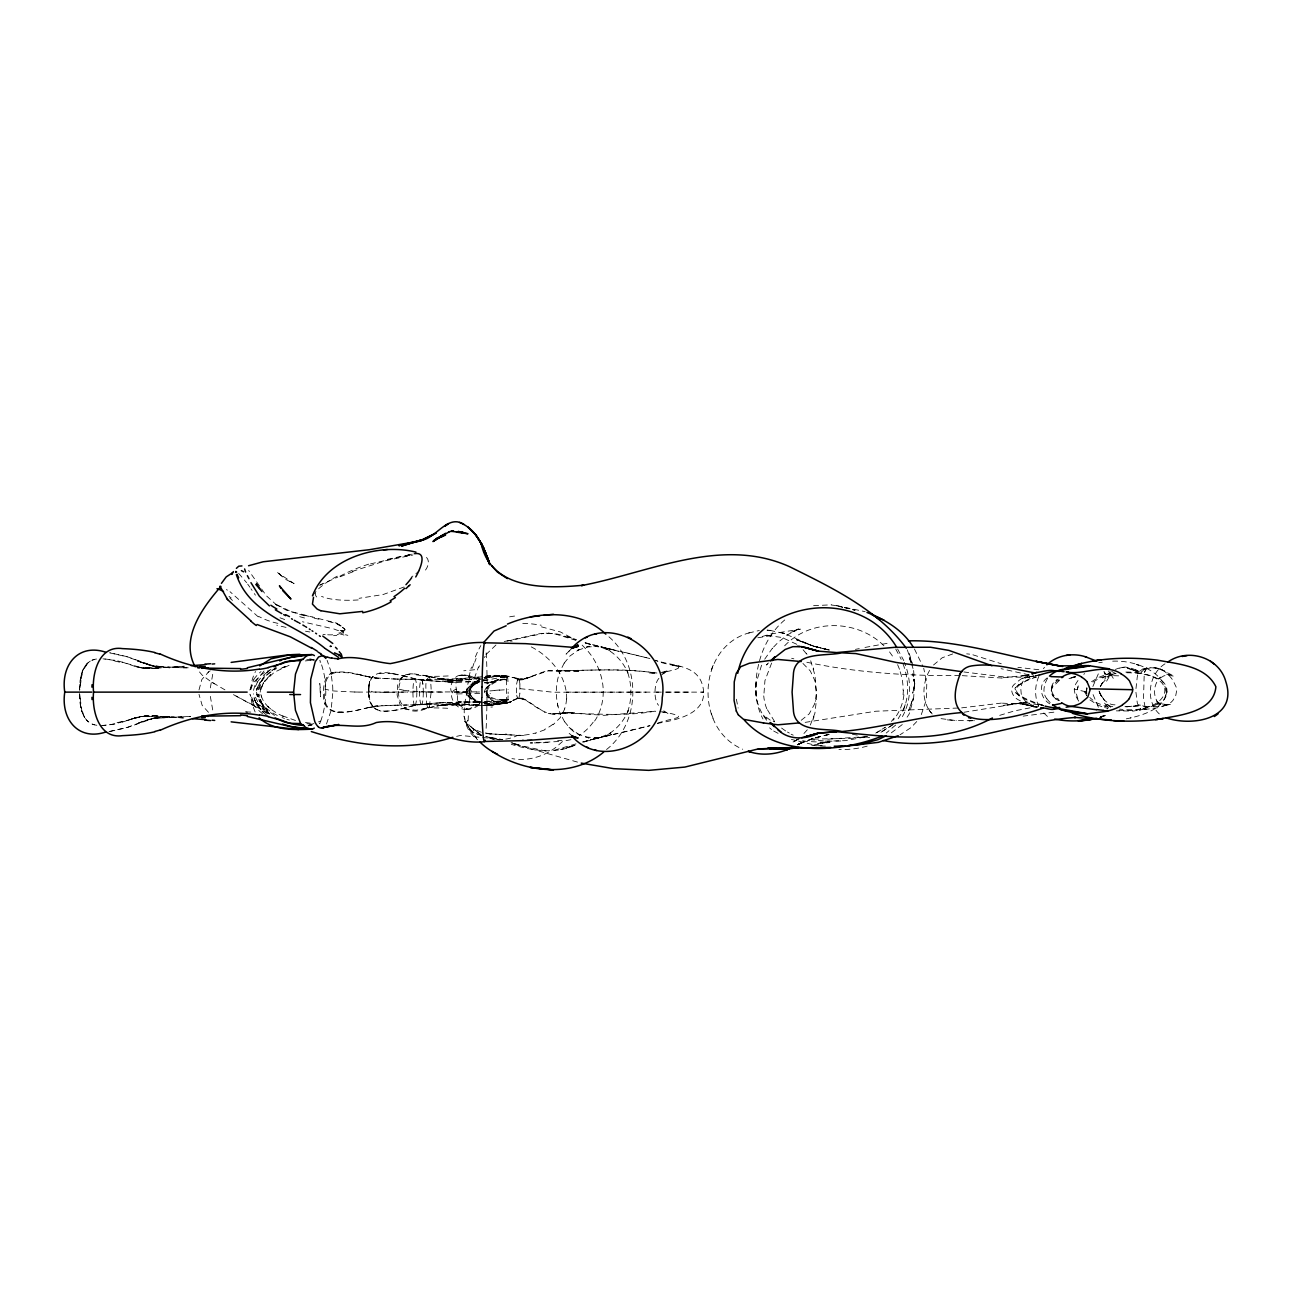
<?xml version="1.0" encoding="UTF-8"?>
<svg xmlns="http://www.w3.org/2000/svg" width="1292" height="1292" viewBox="0 0 1292 1292"><rect width="100%" height="100%" fill="white"/><g stroke="black" fill="none" stroke-linecap="round" stroke-linejoin="round"><path stroke-width="0.75" stroke-dasharray="5 3.75" d="M519.885 684.243L519.852 693.416M487.052 697.212L487.052 687.053M428.314 676.394A18.96 2.794 90 0 1 430.22 679.818A15.294 2.245 90 0 1 431.173 692.011L429.283 707.322L422.339 709.163A111.209 99.678 -71.6 0 1 415.911 710.229L405.236 709.243L400.084 704.576L397.112 694.999L397.661 685.131L400.875 678.138L406.156 674.521L414.603 673.907L428.815 676.346L423.162 675.231M508.16 691.979L508.144 693.562M566.671 698.988C567.027 675.732 549.665 655.593 529.494 646.016M758.614 664.33C754.399 682.337 754.027 702.315 762.974 718.998M479.477 701.637C464.668 701.201 465.282 682.725 479.429 681.821M486.39 693.416L486.713 689.928M508.095 695.823L507.853 700.684A81.687 1.647 90 0 1 507.675 702.283L507.611 702.719M755.901 682.725C754.544 696.679 758.178 710.229 767.949 721.873M1085.861 692.754L1086.976 687.086M468.334 715.768L468.043 722.454L469.125 725.329L479.267 733.501M395.562 705.174L376.327 706.094A70.559 61.935 37.9 0 0 372.144 706.756C353.895 710.552 319.463 723.052 325.261 689.153C324.017 661.714 356.317 674.586 372.144 677.525A70.559 61.935 -37.9 0 0 376.327 678.155L395.562 679.075M903.366 690.38L903.092 694.741M423.986 680.222A92.523 79.458 10.2 0 1 422.468 680.06C404.121 679.156 370.433 659.017 368.511 689.153C366.815 725.458 402.006 706.417 422.452 704.075A92.523 79.458 -10.2 0 1 423.986 704.027M442.736 704.689L425.375 708.549L429.461 706.934C406.124 719.902 391.88 700.474 401.586 678.381A9.787 8.592 -86.2 0 1 404.751 675.264L410.162 673.778L416.089 674.085M210.338 687.877L212.792 673.875A13.372 7.381 89.9 0 1 213.6 672.276M506.577 679.818L506.577 699.457M907.129 717.141L909.132 714.072L913.541 698.94M913.509 699.343L914.704 683.888L913.832 679.172L914.704 683.888L913.832 688.911L914.704 683.888L913.347 667.092M468.931 703.833L472.129 684.356L478.492 666.979M84.368 667.108L88.373 662.392L82.381 671.291L79.652 690.219C79.377 678.413 82.139 660.826 96.593 659.001M198.984 689.96L201.81 679.576L208.674 671.84M1078.707 701.12L1075.251 695.161L1074.266 689.863A10.885 10.271 -90 0 1 1074.314 689.088L1075.735 684.001L1078.868 679.107M260.193 692.124L260.79 687.134L260.451 689.67M253.507 690.348L256.284 680.545L264.036 670.968M506.722 678.914A65.827 1.34 90 0 1 506.884 677.412L507.045 676.427A87.888 1.777 -90 0 1 507.094 676.201L508.822 676.281A13.582 13.356 -3.2 0 1 510.938 676.733L517.898 679.14L523.502 679.124C510.372 677.606 497.468 673.229 483.757 676.524L496.516 675.635M369.447 682.144L368.866 691.737L369.48 681.998M259.127 689.298L262.163 679.899M249.824 690.025L253.878 679.608M1112.687 661.165C1159.295 659.259 1197.603 704.511 1127.125 718.659L1126.317 718.82M1166.934 691.511L1165.594 696.323L1166.741 688.749M1043.193 705.416C1018.887 697.179 1000.912 689.056 1036.006 677.121L1033.18 678.365L1036.555 676.911M256.882 688.798L256.64 690.396L260.338 682.031L256.882 688.798C260.241 680.367 267.008 673.826 274.421 668.836M90.278 661.1C80.782 667.237 79.878 679.996 79.587 690.219L82.381 671.291M368.656 686.181L369.738 681.288M258.368 689.734C259.837 679.915 268.251 672.906 276.569 668.594M467.397 690.655C462.972 708.339 460.711 727.331 477.669 739.735M480.043 681.837L476.296 683.113L478.508 682.305C463.602 687.118 469.238 700.361 481.561 701.814M1145.116 706.627L1154.838 706.417A91.845 86.677 89.2 0 1 1156.76 706.417L1163.769 706.046L1169.099 703.801A18.443 17.41 90 0 0 1173.039 700.232L1175.736 695.613L1176.721 690.348A12.613 11.903 -90 0 0 1176.431 687.619L1172.974 680.351A43.185 40.763 90 0 0 1164.851 671.614A19.073 18.007 -89.9 0 0 1155.226 667.899L1157.584 668.239L1146.602 667.415L1144.647 671.888A107.769 7.574 90 0 0 1144.163 675.829L1143.517 698.568L1144.906 706.126L1147.264 708.63L1133.375 711.068L1116.32 710.858M1015.367 690.009L1015.496 689.379M469.416 680.093L470.03 677.299M801.202 720.306L809.196 713.878L814.574 704.027L816.609 692.496L815.074 680.997M250.454 689.557L253.62 682.58L259.644 676.136A80.492 80.492 0 0 1 267.525 670.37M815.607 700.539L815.381 701.427M260.887 689.653L263.552 682.79L270.609 674.586L264.375 681.562L274.275 672.276L291.249 664.282M759.534 660.777C764.024 644.159 773.327 628.606 787.103 618.06M472.371 668.142L474.39 661.875M921.309 714.589L926.299 699.941L926.8 683.08L923.715 668.271M903.56 709.308L905.821 702.832M564.765 708.937L560.13 717.819L553.138 724.699M749.78 632.692C697.438 646.388 693.465 728.607 742.722 749.247M1092.87 686.504L1099.072 672.115M1038.849 676.362C1034.714 685.697 1034.44 696.792 1038.687 706.126M320.658 721.34C327.457 702.299 327.635 680.27 320.351 661.359A18.718 3.698 90 0 0 319.786 660.309M711.262 669.805L713.362 664.815M902.414 716.592C911.748 700.038 911.474 679.753 904.368 662.441M1125.833 672.066A85.547 84.045 86 0 1 1136.992 672.68L1138.413 670.936L1137.784 674.489A170.269 11.967 90 0 0 1137.235 677.121L1135.749 690.752L1137.235 702.509A159.966 11.24 90 0 0 1137.8 704.511C1140.723 704.625 1141.853 711.085 1138.413 709.663A86.822 85.288 -90 0 1 1118.937 710.18M761.569 665.218L756.369 682.257L756.127 696.049M518.964 697.405L519.336 696.307A49.274 2.536 90 0 0 519.836 693.626M469.271 690.574L469.803 689.379M1100.251 686.73L1105.791 677.476M1104.547 707.37L1105.015 706.466M771.615 663.087L764.929 680.69L763.814 695.855M1100.316 686.423L1102.657 682.499L1101.301 684.76M810.31 725.038L814.929 713.168L816.544 698.81L815.026 675.474L810.698 660.777M1101.801 683.839L1110.49 674.456L1102.528 677.896L1114.366 674.602L1109.037 675.506L1118.759 675.845M929.578 670.419C922.036 683.581 921.277 702.428 932.226 713.959M1107.066 709.066L1107.987 708.42M326.488 723.988L331.059 710.665L332.803 692.609A16.909 2.487 -90 0 0 332.658 685.664L330.752 670.806L327.118 660.341M764.702 659.195L772.487 648.116L771.695 649.052L778.43 642.011L788.443 634.275L800.152 628.17L790.478 632.418L800.346 629.139L771.001 633.968L761.279 636.778M425.504 570.063C428.476 566.251 430.252 559.178 425.036 556.416M1047.57 678.381C1044.001 684.275 1041.95 692.964 1046.843 698.762M658.92 678.365C654.091 683.145 653.445 699.666 658.532 705.303M257.463 682.079L254.314 689.04A14.551 14.551 0 0 0 254.169 689.799M1015.673 687.732L1017.611 685.535A24.5 24.177 90 0 1 1020.793 683.258M1136.992 672.648L1143.743 673.778L1147.021 667.544L1143.582 668.368L1139.722 671.291L1130.484 667.964L1125.171 667.027L1119.776 667.722M898.182 718.691L902.833 710.907A44.186 42.394 -81.8 0 0 906.241 701.168C908.954 688.604 907.42 675.328 902.85 663.377M456.674 682.289L478.944 681.514L472.63 686.1L469.658 690.477L470.207 689.072C467.413 696.856 476.522 700.894 482.11 702.945M1141.724 671.824L1144.276 669.24A3.472 3.198 5.5 0 1 1145.116 668.933M1141.643 671.937L1141.498 672.163A8.027 7.477 42.3 0 1 1140.303 673.552M471.968 686.682L470.078 689.266L471.822 686.892M486.034 654.511L496.532 644.466M1091.53 681.724L1097.667 677.88A51.115 50.243 81.5 0 1 1105.225 675.054L1107.373 674.44A3.246 2.729 80.9 0 0 1108.261 673.891L1109.876 672.002M895.679 725.022L886.247 733.032M891.399 721.437L894.048 718.142M1043.419 668.658L1044.517 667.318M486.147 688.184L485.194 689.54A5.443 5.313 90 0 0 484.613 691.139A3.44 3.359 -90 0 0 484.613 692.464L485.63 694.563A8.333 8.14 90 0 0 486.793 695.774M807.306 729.786L802.284 735.326M517.656 679.301L516.267 685.648L516.719 695.451M933.535 664.992L942.207 657.773L952.721 653.93M1059.327 680.529L1052.867 686.73L1051.22 690.235L1053.045 696.017L1052.205 694.482L1056.065 699.069L1055.209 698.439L1059.392 700.942M916.755 721.55L910.908 727.687L899.975 734.841M569.384 650.797L566.074 654.156L572.566 647.663M1106 705.012L1107.438 704.657M1047.247 677.815C1037.831 684.647 1040.415 698.584 1049.831 703.865M661.94 674.682L667.867 670.596L664.411 671.921L668.271 670.564L659.824 672.857M784.664 645.79C810.633 618.432 857.581 619.401 883.906 645.758M517.139 697.115L517.979 698.278L525.214 699.44L518.641 697.987A129.458 6.67 -90 0 0 518.835 697.68L507.449 702.864L487.472 705.416M768.465 662.99L766.334 664.992L767.432 663.991M893.773 723.859L880.062 732.839L892.578 724.99M606.513 749.538C641.284 722.26 641.72 663.184 607.321 635.47M1059.375 679.98C1048.878 684.55 1048.296 696.598 1059.521 700.668M902.284 724.554L889.72 734.05M518.447 698.181L522.695 698.229M1018.161 685.39L1026.978 680.044A160.773 158.625 90 0 1 1031.63 678.042L1035.409 676.54M1108.294 673.923L1110.797 672.018M1083.778 674.311L1084.682 673.617M663.846 672.954L664.815 672.292L662.909 673.681L664.217 672.68M1092.967 682.128L1099.847 677.912L1112.154 674.327M1164.98 663.83C1147.797 674.521 1144.551 703.332 1161.443 715.671M799.78 737.845L794.628 741.43L797.099 739.686M794.628 741.43L797.374 739.508L806.483 741.447L830.013 742.561L816.786 743.433L827.93 742.173L811.957 745.403M518.108 698.294L507.304 703.106M1140.271 673.503L1139.043 673.633A2.794 2.568 23.8 0 1 1138.123 673.132A32.946 31.089 89.9 0 0 1134.731 670.758L1125.154 667.496A19.509 18.411 -89.9 0 0 1122.102 667.528L1117.176 668.658M275.842 667.851L271.918 670.5L276.213 667.625M514.507 699.521L512.956 700.587M207.947 672.308L210.257 670.806M1058.455 679.075L1056.048 680.609L1056.969 679.899C1048.426 684.356 1050.509 695.855 1058.842 699.295M797.374 739.508L792.287 742.464M343.43 633.145L342.832 631.675M479.784 704.027L470.433 708.242M1029.336 675.054L1024.944 678.494L1022.166 682.66L1020.761 688.184L1021.197 693.643L1023.28 698.665L1026.769 702.687L1036.814 707.289L1028.723 704.786A58.802 48.66 -90 0 1 1019.614 700.425C1012.605 697.648 1007.889 688.103 1015.835 683.161A50.55 41.828 90 0 1 1025.8 676.297L1028.803 675.102M876.929 732.645L885.408 727.17L875.766 733.081M477.814 680.981L475.327 682.337A31.202 29.716 -90 0 0 468.237 687.554M319.608 585.26L337.729 577.136M320.125 584.937L322.435 583.806M798.537 744.16L803.689 741.592L797.229 744.806M1155.807 704.818C1169.922 701.394 1171.085 682.596 1156.889 678.3A55.637 54.652 -90 0 0 1143.727 673.859M478.961 704.947C469.771 712.619 456.544 709.195 457.4 695.855C456.076 689.492 452.814 672.971 464.312 675.312M404.008 587.004L383.062 594.562L359.095 598.309M797.519 744.773L802.59 742.351L797.439 744.773M478.508 682.418L476.425 683.387L478.557 682.418M280.929 668.4L287.099 665.735L282.948 667.447M456.431 689.153C444.206 692.754 457.626 712.732 467.462 708.904L465.12 709.082L467.462 708.904M544.885 729.754L535.324 733.242M1100.655 716.802L1103.869 715.397M430.559 676.895C422.516 677.67 427.442 694.805 426.376 701.055A14.373 2.116 -90 0 0 426.715 703.607M800.265 743.578L814.719 737.732L797.907 744.305L814.122 738.152L827.461 734.793M1100.477 717.318L1105.193 715.574L1100.299 717.189M352.215 571.452L385.678 560.68L412.859 555.011M1099.799 717.512L1102.221 716.624L1097.441 718.352M318.478 721.905L320.771 721.097M1115.287 669.434L1119.114 668.061M482.271 679.899L494.335 676.54L507.611 676.507M1100.816 717.141L1105.193 715.574M657.644 723.229C671.678 717.528 693.772 717.964 662.764 711.779M313.956 723.552L308.4 725.28M569.336 746.954L576.345 744.563C555.608 754.722 532.449 750.717 511.309 744.337M92.33 660.099L94.445 659.421M500.488 701.249L506.577 699.247M575.99 743.869L552.475 750.749M824.99 741.188L845.42 740.655L866.512 736.698M122.223 722.163L135.66 717.658A46.867 46.011 62.4 0 1 142.104 716.414L169.623 716.866M657.289 723.407C677.961 719.805 711.294 712.942 702.089 683.839C695.742 664.25 670.855 665.978 655.367 660.244C667.819 666.591 696.679 665.59 662.764 672.47M570.951 739.67L562.779 741.253L556.109 747.196A68.363 62.226 -90 0 1 529.542 758.727L526.684 759.115A64.761 58.947 90 0 1 517.898 759.325A67.523 61.467 90 0 1 511.939 758.614M370.497 563.91L413.117 553.913M867.4 736.537L863.298 737.716M999.717 715.348L1014.64 710.858L1042.515 705.384M748.601 633.032L759.325 630.496M1075.638 676.83L1068.096 678.817L1074.976 676.911M484.581 677.864L495.498 675.942L507.611 676.443M544.949 671.356L523.809 679.156L532.643 676.33L525.182 678.768A20.785 20.543 80.6 0 1 519.303 679.221L514.345 678.074L515.702 678.542A16.57 16.408 -13.9 0 0 517.785 679.075L522.097 679.221L530.431 676.992L525.182 678.768L548.212 670.79L580.592 671.146L548.212 670.79M582.272 742.028L611.665 734.567L585.082 741.576M757.823 637.78L773.101 635.276L764.38 635.567L773.101 635.276M333.643 672.357C324.195 674.828 323.21 686.359 323.517 694.482C322.629 724.941 361.324 707.725 377.652 705.771L367.025 707.838L383.094 705.529L411.502 704.931M481.932 681.207L485.792 680.27M1131.178 717.787L1130.387 717.981M815.769 737.716L829.367 734.308M484.322 678.219L494.884 676.491L507.449 676.233L501.248 675.974M428.298 707.903L446.661 704.124L470.579 704.528M815.607 737.764L829.803 734.276M507.078 641.123L543.932 633.29M456.641 736.359L460.42 735.471L499.132 739.056M387.503 559.323L403.346 555.867M622.486 732.435L650.038 725.668L590.347 739.864L617.576 733.533M1025.848 675.231L1020.535 676.427L1029.078 674.989L1000.832 677.977L1002.14 678.042L961.619 675.619M312.115 724.909L308.045 725.813L312.115 724.909L309.402 725.49M507.352 702.735L509.209 702.25L500.02 704.285A61.612 60.159 90 0 1 492.704 705.319L483.919 705.367M504.219 641.51L540.379 633.548L553.444 633.532M484.435 680.609L486.228 680.222M506.012 703.026L503.541 703.462M483.483 702.25L489.523 700.942L486.05 701.443M1155.839 704.883A59.077 58.043 90 0 1 1143.937 708.597L1138.413 709.663M864.962 647.453L889.3 642.948M460.081 675.28C452.636 675.474 446.273 692.48 454.719 693.788A11.903 1.292 -2 0 0 457.158 693.949M483.273 680.836L498.179 677.896A50.743 50.646 -90 0 1 506.884 677.412L500.828 677.476L506.884 677.412M484.823 680.496L486.39 680.19M1040.044 674.747L1022.683 678.252L1033.858 676.023M407.852 554.946L411.55 554.203M1035.716 675.651L1039.446 674.892M855.385 649.375L859.228 648.632M1033.988 675.91L1024.814 677.654L1027.156 677.315M114.923 723.972L102.956 725.426M813.605 605.657L831.628 604.817M422.339 709.163L425.1 708.678M487.472 677.073L488.344 676.927M485.744 677.363L492.704 676.233L483.919 677.67M506.884 734.744L521.015 735.616L532.885 733.872M488.764 676.846L470.595 679.495L452.685 680.48M1075.606 676.766L1072.764 677.234L1075.38 676.992M110.014 731.466L126.519 727.719L147.805 719.725A53.295 53.247 45.4 0 1 151.697 718.691L181.429 716.479M405.187 556.093L410.452 555.269M109.029 731.547L128.053 727.218L155.621 717.593L136.984 723.423L149.081 719.353L169.833 716.366L152.052 718.304L190.538 716.446L183.238 716.479M1053.868 712.167L1023.183 716.123M305.267 660.923L314.198 659.986M1098.781 662.748L1102.27 662.215M1144.292 709.599L1159.812 707.418L1168.549 703.736L1165.61 705.545L1170.407 704.431L1164.722 704.738L1170.407 704.431M501.7 700.264C508.273 698.649 508.176 702.913 501.651 702.428A99.516 99.339 -90 0 1 486.39 702.525L484.242 702.38M478.347 678.51L456.044 680.609L442.122 679.77L456.044 680.609L480.22 678.252M1112.396 674.101L1115.69 673.633M507.045 702.993L483.757 705.367L496.516 704.495M338.504 634.259L338.052 634.324A36.386 12.113 -12.1 0 1 337.164 634.469M506.69 703.042L505.64 703.187M1140.788 710.083L1139.286 710.277M379.267 673.277L393.043 673.471M507.078 702.751L502.604 703.139A115.65 115.618 88.2 0 1 491.8 703.817L484.823 703.559M506.884 701.798L500.472 702.638L506.884 701.798A57.752 1.179 90 0 0 506.932 702.089L507.045 702.59M963.961 712.263L1027.269 702.008L1003.626 705.367L1024.976 702.283L1022.844 702.137L1043.629 705.787L1040.609 704.721M485.469 701.556L488.602 701.185M319.915 723.391L319.318 723.455M563.554 712.893C547.776 718.465 535.873 706.11 523.535 698.924A14.664 14.503 -80.2 0 0 518.673 698.245L526.167 700.167L544.949 712.441M1146.052 709.389L1143.953 708.678M447.387 679.608L478.993 677.073M477.475 677.25L482.191 676.701M486.648 701.346L498.26 701.927L508.563 699.392L496.677 699.586L490.411 697.066L491.17 697.535L487.262 693.836L488.182 695.193C483.692 686.084 498.76 678.946 506.674 679.527C498.744 677.525 492.123 684.292 484.29 682.806M478.944 681.514L475.246 681.901L479.833 681.514M654.899 711.165C620.774 717.593 586.633 712.021 552.443 713.911L568.851 712.409L552.443 713.911M470.869 679.463L451.328 680.448L431.108 677.024M432.368 703.316L414.926 705.27L401.812 708.92A70.559 70.236 -7 0 1 393.026 710.745L382.836 711.343M558.709 741.527L530.221 742.932L532.579 743.045M805.158 722.373L875.75 711.23L959.746 707.968M465.895 678.445L426.522 679.77M494.771 690.509L484.71 691.382M183.771 666.284L179.136 666.656M122.223 662.085L135.66 666.607A46.867 46.011 -62.4 0 0 142.104 667.851L157.123 668.158L184.498 666.22M177.553 666.785L142.976 668.174L135.127 666.656L146.545 668.303L142.088 667.867L159.481 668.368L142.976 668.174L117.588 660.842L102.956 658.823M499.277 690.154L508.176 689.621M1124.944 706.724L1140.271 705.69L1125.962 706.821M333.837 628.946C343.64 633.355 349.938 630.803 339.602 625.005A31.686 23.789 -45.4 0 0 336.76 623.697L325.81 620.725M441.832 702.767L445.934 702.493M479.493 681.498L447.581 681.95L455.285 682.241M427.054 703.655L440.814 702.832M446.984 702.428L479.445 702.073L458.111 701.927L478.944 702.121L473.405 701.944M310.371 660.228L314.263 659.986M334.903 672.131L349.744 672.89L370.126 677.121L354.17 673.52M456.028 703.639L442.122 704.479L458.886 703.704L436.987 705.82L451.328 703.817L461.922 703.995M438.747 702.961L464.458 701.766M961.668 707.855L1002.221 702.993L1000.88 703.09L1025.299 704.318L1022.683 704.092L1033.875 706.385L1020.551 703.607L1036.814 707.289L1018.274 702.719L1037.444 707.467M840.834 740.994L827.284 741.253L808.889 739.476M437.713 703.026L433.45 703.252M100.873 725.506C121.06 725.506 139.019 712.909 159.481 715.897L142.96 716.091L127.149 720.484L137.695 717.157L134.869 717.674L145.867 715.978L142.088 716.398L152.682 715.962L184.498 718.029M523.631 735.455L500.844 734.47M565.799 712.667L563.312 712.813L573.002 712.409L575.279 712.586L565.799 712.667L604.107 715.332L655.755 711.23M337.244 712.263L344.98 711.86M460.889 675.118L469.674 675.845L478.912 679.188M972.165 720.694L956.242 720.597L940.027 718.513M972.908 720.678L968.968 720.839L974.41 720.694M476.393 691.882L359.144 692.092M496.483 701.96L494.771 701.637L500.117 701.524L489.28 701.168M492.704 705.287L484.855 704.786M424.357 704.544L417.8 704.77M412.794 704.899L432.126 704.366M425.084 704.528L477.475 705.513M416.428 704.802L417.348 704.77M415.491 704.834L403.556 705.061M495.595 675.942L498.502 675.861M384.951 692.334L372.887 692.011L368.543 689.799M479.752 693.32L457.207 693.949M342.703 630.964L343.543 630.948M389.7 692.254L407.804 692.124M452.685 703.769L465.411 704.221M396.886 705.157L398.211 705.141M827.784 739.185L866.819 736.537L851.686 738.378L809.842 739.169M649.521 673.019L657.596 673.116C623.907 668.481 590.266 670.16 556.513 670.839C589.653 670.564 622.696 667.786 655.755 673.003M1126.915 706.821L1138.123 705.432A2.713 1.938 -20.6 0 1 1139.528 705.109L1139.996 705.077A4.554 3.537 -23.8 0 1 1141.401 705.577L1146.505 707.144L1142.403 705.981M454.251 692.124L462.229 692.108A21.27 0.921 -0.2 0 0 467.704 692.011M460.501 692.108L456.464 692.124M520.111 688.668L553.024 692.221L621.226 692.157M626.216 692.157L646.178 692.124M656.368 692.124L661.391 692.124M666.301 692.124L692.173 692.124M701.604 692.124L703.478 692.124L665.396 692.124M566.316 692.124L658.629 692.124M442.768 692.124L431.14 692.028M183.238 667.786L188.713 667.803M1085.781 691.801L1074.314 689.088M186.888 667.803L164.585 667.318L151.697 665.574A53.295 53.247 -45.4 0 1 147.805 664.524L126.519 656.53L110.014 652.799M181.429 667.77L152.278 666.01L137.21 660.842L152.278 666.01L169.833 667.883L149.081 664.912L136.984 660.842L155.621 666.672L128.053 657.03L109.029 652.702M651.766 673.051L654.899 673.084M546.096 633.128L555.657 634.081L575.99 640.396M396.886 679.091L406.221 679.237M432.126 679.899L412.794 679.35M767.141 635.47L781.935 637.473L797.18 644.482M402.216 679.172L411.502 679.334M398.211 679.124L374.195 677.88L377.749 678.462L366.928 676.378M1029.659 677.363L1003.577 676.895L963.848 671.953M503.88 675.991L501.845 675.974L507.562 676.314L501.716 676.104L507.514 676.265M407.561 679.253L416.428 679.447M354.864 692.028L334.644 691.042A19.154 2.665 1.6 0 1 330.122 690.413L325.261 689.153M518.657 679.382L525.037 679.544L519.029 680.077M426.602 691.914L408.304 690.913M959.714 675.571C907.792 676.039 855.966 672.68 805.142 661.908M1167.177 704.592L1157.051 703.349L1162.089 705.19L1156.017 700.652L1158.359 703.203C1152.464 695.435 1153.498 683.759 1160.62 677.121L1158.165 679.237L1163.785 675.91L1170.197 674.311L1165.675 674.586L1174.315 676.314L1160.297 669.03L1155.226 667.883M482.077 705.303L485.744 705.4M341.12 630.884L343.123 630.948L339.263 630.286L341.718 631.142M504.413 676.007L507.126 676.12M417.348 679.479L424.357 679.705M246.191 711.94L250.81 712.102M1126.753 672.761C1185.765 672.825 1170.552 715.655 1119.631 709.098M502.653 734.567L505.947 734.696M462.552 705.351L452.41 704.883M447.387 704.641L451.102 704.818M510.13 641.042L512.197 641.155M494.028 734.098L494.998 734.147M434.516 681.062L440.814 681.417M433.45 680.997L418.85 679.705L401.812 675.328M493.366 734.05L491.122 733.921M495.32 734.163L496.29 734.211M549.229 633.177L548.309 633.128L557.902 634.162L576.313 639.653L567.495 636.665M499.697 734.405L501.231 734.502M500.456 734.454L485.986 733.485L490.702 733.872M769.87 630.351L784.502 633.597L812.232 645.725M446.984 681.837L452.701 682.144L427.054 680.609M476.473 704.996L467.203 704.35M441.832 681.482L445.934 681.756M482.627 702.315L488.328 702.703L484.936 702.283M478.347 705.109L463.65 704.108M484.435 702.412L486.228 702.541M96.852 725.28C82.187 723.665 79.426 705.917 79.587 694.03L82.01 711.795L80.944 707.903M546.096 751.12L511.89 743.627M171.222 716.979L177.553 717.48M947.294 719.886L956.242 720.597M485.986 733.485L491.541 733.937L486.277 733.372M179.136 717.593L183.771 717.981M503.589 676.104L507.175 676.459M490.249 733.84L482.433 732.403M104.959 658.968L114.923 660.293M966.674 653.849L969.646 654.14M817.174 745.129L822.778 745.694M1038.816 669.724L1017.902 667.35M245.319 711.924L247.418 712.215M518.27 679.091L519.174 679.188M484.548 704.108L507.562 702.864L494.303 704.172L484.096 703.316M310.338 723.149L305.445 722.551M1115.012 704.867C1107.196 704.883 1101.285 698.019 1099.056 691.026M306.834 723.682L307.916 723.811A204.184 148.273 -90 0 0 313.31 724.311M325.213 634.663L322.984 634.34M506.577 679.98L505.786 679.867A23.773 23.224 90 0 0 494.416 680.69M548.212 713.475L550.311 713.798M812.054 744.418L791.415 739.428M501.393 739.428L502.798 739.654L485.986 736.537M442.736 679.576L436.987 678.429L458.466 680.561L446.079 680.06L428.556 676.265L434.387 677.848M309.838 631.982L305.493 631.207M541.429 626.83L560.324 631.933L575.473 639.831M1028.981 674.86L1001.09 668.675M425.407 675.7L428.815 676.346M852.332 734.195L858.227 735.31M488.78 737.134L499.003 739.735M403.233 690.186L399.083 689.153M487.988 736.989L485.873 736.553M864.719 736.601L872.148 738.168M286.033 627.411L276.763 625.183M484.678 682.224L488.554 683.08L486.083 683L494.545 681.094L490.12 682.693L492.817 682.047L487.342 687.489L486.131 693.142M585.438 643.125L650.038 658.581L622.486 651.814M318.946 619.239L311.76 617.608M329.589 627.977L302.441 621.759M426.134 675.861L428.314 676.362M612.828 649.65L600.877 646.937L618.658 651.281L585.05 642.673L590.347 644.401L587.182 643.4M659.857 711.408L668.125 713.636L662.198 709.809M304.379 615.783L286.695 610.341L274.485 603.687L290.958 611.552L336.728 623.148L345.125 629.527M303.814 615.121L312.406 617.108M791.625 658.274L793.869 658.855M829.496 650.021L813.136 646.129L825.443 649.101M478.961 702.525L479.913 702.767M379.25 710.648L381.027 711.085M842.529 607.127L835.343 605.334L865.139 611.649M844.322 607.563L855.11 610.244L844.516 607.515M828.947 649.957L813.379 646.065L828.463 649.989L813.572 646.081L796.405 639.75L813.766 646.21L797.39 639.895L812.119 645.693M512.407 743.223L520.062 745.226L512.666 743.288M499.729 739.896L490.508 737.49L498.89 739.815M309.741 658.823L313.972 660.018M1043.629 705.787L1038.025 704.156A114.423 112.905 90 0 1 1024.168 698.762L1016.126 693.239A5.136 5.055 90 0 1 1015.367 687.57M482.158 735.697L473.308 732.499L468.285 728.284L471.435 732.015M577.492 762.102L512.084 743.433M295.497 720.484L281.091 715.348L283.303 716.382C273.759 712.005 263.39 705.48 260.887 694.515L261.549 697.034L260.903 694.515M481.044 735.423L473.308 732.499L469.303 729.479M481.335 732.273L472.581 728.543L475.456 730.077M468.382 676.217L479.655 681.239M1108.633 707.451L1095.228 702.25L1089.721 697.454M286.905 719.305L289.295 720.048M782.371 632.886L784.502 633.597L778.801 631.772M972.908 654.818L1001.268 663.765M479.429 703.058L470.821 698.665L466.767 693.433A6.25 6.25 0 0 1 466.59 691.446A7.3 7.3 0 0 1 467.026 689.508L471.305 684.146L479.59 679.689L471.499 685.325L468.705 691.769L471.483 698.31L479.8 703.429M320.771 662.247L319.883 661.956M92.33 724.15L94.445 724.844M773.214 721.356L774.619 721.824M494.981 739.977L487.601 737.441A47.4 42.749 -90 0 0 517.268 735.552M1136.976 664.637L1138.833 665.283L1136.249 664.379M282.06 717.561L284.482 718.481M1160.297 669.03L1165.965 671.759M770.226 720.145L763.314 715.025L767.836 720.112M281.672 576.054L278.943 573.567L294.108 583.613L285.984 579.575L276.876 571.952L279.815 574.375M226.407 589.604L227.408 590.121M255.816 706.902L233.125 694.466L270.125 714.185M336.211 623.325L343.462 627.928L342.687 627.266M277.296 715.461C268.736 711.278 259.918 704.318 258.368 694.305M773.666 731.014L778.931 733.791M787.458 732.047L789.315 733.048M1111.75 671.404L1116.805 674.182M224.905 689.831L210.984 681.675L202.279 675.231L198.532 670.839M211.936 682.289L214.553 683.856M493.189 701.055L490.185 699.053M289.779 581.238L292.234 582.789L291.394 582.24M1106.307 674.327L1112.347 673.358L1111.814 671.921M785.649 730.965L780.546 727.331M1047.408 716.398L1041.239 710.584M258.303 616.898L230.024 591.704M276.94 605.318L266.346 595.757L248.678 570.483M208.496 712.312L202.15 705.335L198.984 694.337M274.469 715.461C266.959 710.099 258.771 703.397 256.656 693.998L260.419 702.412L256.397 692.157M269.786 714.121L258.788 704.059L254.153 694.482M802.93 663.442L810.278 670.919L815.123 681.175M373.824 707.515L375.891 709.082M487.084 695.484L490.12 697.938M267.266 715.671C260.322 710.374 254.072 702.864 253.507 693.82M569.158 733.355L572.081 735.81M769.58 727.832L771.55 729.544M259.66 708.048L253.636 701.637L250.47 694.676M1108.294 705.061L1110.765 707.257M1089.899 699.876L1097.958 705.093A56.735 55.75 -83.6 0 0 1107.519 708.274M573.971 731.918L568.222 726.734L579.866 735.229L576.652 733.581L589.087 738.007L584.921 736.957L598.471 737.845L593.416 738.378L602.395 736.553L610.745 732.952L606.982 735.003C616.575 729.592 624.117 720.807 628.187 710.584L627.008 713.701C632.321 699.618 632.159 683.823 626.717 669.805L627.928 673.035C623.713 662.877 616.058 654.204 606.384 648.923L610.179 650.99L602.169 647.647L593.496 645.887L598.567 646.42L585.082 647.082L589.281 646.21L576.07 650.99L579.252 649.359L569.853 656.094L563.506 663.975L564.588 662.376L559.84 671.678L560.26 670.661C554.962 684.582 555.043 700.474 560.55 714.347L560.13 713.297L564.975 722.486L563.893 720.871L570.208 728.527M582.159 645.112L588.183 651.362M86.483 720.032L88.324 721.808M1019.307 696.017L1015.835 692.641M238.665 573.357L246.594 582.644M803.075 649.731L808.178 655.868M468.188 696.243L468.98 697.26A12.92 12.92 0 0 0 470.078 698.278M774.57 721.534L766.834 708.743M1105.193 673.245L1104.03 671.759M889.558 651.927L894.435 658.839M247.693 584.129L249.889 587.214M1108.504 670.984L1113.268 678.316L1110.345 673.536M1104.45 700.474L1099.718 692.964L1101.624 696.307L1100.784 694.87M1105.209 675.022L1104.046 671.695M254.298 593.593L255.412 595.176M806.208 653.219L806.983 654.35M250.987 588.797L252.085 590.396M914.461 649.02L922.972 666.494M469.61 728.753L464.732 721.227L476.603 738.426A67.2 61.176 90 0 1 463.844 716.139M253.894 704.495L249.824 694.159M895.776 649.101L901.202 659.356M907.242 649.844L912.798 665.267M1101.107 695.419L1099.217 691.365M1086.911 695.92L1084.569 691.769L1086.669 695.516M83.302 715.074L84.804 717.803M897.633 649.036L903.786 660.6M255.122 711.989L251.956 703.672L250.567 694.821M262.179 704.382L259.127 694.967A17.943 13.857 -90 0 1 259.03 694.03M370.61 702.38L372.936 706.417A12.532 12.532 -11.6 0 0 377.522 709.986M897.617 664.686L900.476 671.678M1098.41 707.257L1091.74 691.446M713.087 718.223L710.196 710.729M84.351 717.108L80.572 705.674M255.994 702.88L264.182 710.229L255.816 702.396M911.118 662.489L908.68 656.013L911.764 664.944M911.587 664.007L913.008 668.529M909.229 653.429L912.846 665.38M1076.462 694.046L1078.336 700.635M813.362 667.948L813.75 669.353M369.722 699.763L368.511 689.153L369.092 697.131L368.656 693.19M557.353 703.3L557.982 706.353M736.375 699.214L738.136 708.016M422.468 681.692L422.872 684.162M507.643 676.653L508.095 683.436M79.652 694.046L80.798 707.402M79.619 693.885L80.621 706.24M210.338 696.388L212.792 710.39A13.372 7.381 -89.9 0 0 213.6 711.973M1106.598 681.207A132.672 44.897 89.2 0 1 1108.924 677.315M1108.1 706.692A96.335 33.414 -88.3 0 1 1104.095 702.557M1112.783 706.676A27.051 25.485 87.6 0 1 1108.165 705.464M1107.438 704.641A3.811 3.359 89.6 0 1 1108.31 705.028M1145.164 669.095A38.938 36.741 -88.3 0 1 1155.226 667.754M1145.148 706.433A4.829 2.955 2.7 0 1 1142.661 705.771M1106.227 674.456A5.766 4.748 68.6 0 1 1105.096 673.342M1105.258 706.611A7.655 6.04 -74.6 0 1 1106.146 705.19M831.677 605.027A81.428 58.608 55 0 1 842.772 607.337M313.019 595.451A73.725 23.014 -16 0 1 337.793 575.877M339.941 576.2A71.125 24.677 -15.8 0 1 370.336 563.635M316.718 596.985A56.977 14.26 -6.6 0 1 315.523 592.963M358.191 599.94A51.147 14.438 -7 0 1 321.53 596.355M340.2 576.765A68.896 7.574 -18 0 1 354.008 571.403M419.625 570.418A68.638 24.031 -16.6 0 1 411.308 577.185M228.975 596.339A114.923 20.817 54 0 1 231.22 597.97M229.75 598.002A141.167 34.642 66.5 0 1 232.463 600.425M277.909 623.358A242.185 122.772 -50.2 0 1 258.675 616.397M327.683 634.76A32.009 14.535 -14.7 0 0 328.507 634.808A27.584 12.629 -14.9 0 0 334.03 634.727M336.841 635.357A31.315 13.211 -13.9 0 1 333.481 635.696M340.975 632.644A26.938 11.806 -13.7 0 1 338.746 633.032M343.268 632.789A7.219 4.506 -16.1 0 1 341.169 633.306M341.637 631.287A15.068 12.226 -31.1 0 1 342.59 631.723M339.618 633.807A34.367 5.168 18.3 0 1 344.011 635.066M345.465 634.76A55.588 2.471 14.4 0 1 347.839 635.341M114.713 661.084A65.844 59.464 -7.3 0 1 121.933 662.828M250.939 689.46A37.533 35.288 -90 0 1 255.493 671.517M262.05 679.786A45.462 35.094 90 0 1 269.657 670.063M267.557 713.782A81.638 81.638 0 0 1 259.547 708.194M262.534 713.701A45.333 42.458 -90 0 1 253.733 704.625M253.7 679.447A46.431 43.492 -90 0 1 261.016 671.533M121.933 721.437A65.844 59.464 7.3 0 1 114.713 723.165M269.107 713.668A44.687 34.496 -90 0 1 262.082 704.479M266.943 672.308A62.258 62.258 90 0 1 272.354 668.513M257.334 681.982A47.642 47.642 0 0 1 267.024 672.438M306.656 659.776A201.084 146.028 -90 0 1 312.712 659.146M320.351 722.002A17.797 3.505 90 0 1 319.77 723.116M486.987 697.099A49.581 2.439 -89.8 0 1 486.083 729.253M486.163 652.831A49.581 2.584 90 0 1 487.165 686.811M557.659 740.639A35.74 12.274 3.1 0 1 562.02 740.316M548.099 742.432A75.259 17.184 -14.2 0 1 533.031 742.835M512.601 742.787A118.218 7.978 15.4 0 1 511.034 742.658M490.023 693.287A35.546 1.841 2.6 0 1 490.395 693.481M496.499 701.491A11.45 11.176 90 0 1 486.002 693.19M500.472 701.201A14.955 14.6 90 0 1 496.499 702.089M484.403 701.895A27.891 19.105 64.6 0 1 485.517 701.669M470.417 708.872A49.661 33.657 -72.5 0 1 467.413 709.421M464.329 674.957A53.376 42.135 85.6 0 1 468.447 675.716M491.687 683.323A32.51 31.767 -88.9 0 1 506.706 679.188M486.05 688.071A29.167 28.553 86.9 0 1 491.848 683.613M501.667 699.909A25.081 24.516 89.9 0 1 486.519 696.226M414.99 705.48A13.227 1.938 -90 0 1 412.939 692.738A13.227 1.938 -90 0 1 414.845 679.059A13.227 1.938 -90 0 1 416.832 692.124M416.848 692.124A13.259 1.954 -90 0 1 414.926 705.206M427.071 680.416A121.529 103.618 10 0 1 423.986 680.157M423.986 704.108A121.529 103.618 -10 0 1 427.071 703.849M478.977 702.396A22.675 22.675 0 0 1 470.013 698.391M421.418 704.705A12.597 1.857 90 0 1 419.561 692.108A12.597 1.857 90 0 1 421.418 679.511M423.308 692.124A12.629 1.857 -90 0 1 421.418 704.592M421.418 679.673A12.629 1.857 -90 0 1 423.308 692.124M496.532 675.894A111.758 108.205 46.2 0 1 507.223 676.217M474.665 669.724A231.333 123.838 -0.3 0 1 463.747 670.79M448.211 675.942A122.595 47.126 -5.7 0 1 433.967 676.33M507.029 700.942A197.369 183.254 -34.2 0 1 496.419 702.396M478.799 704.625A214.795 139.471 8 0 1 462.471 704.463M433.967 707.919A122.595 47.126 5.7 0 1 448.211 708.307M466.331 692.254A83.899 7.784 -0.5 0 1 460.291 692.286M466.331 692.092A4.522 4.296 -90 0 1 466.509 690.8L467.349 689.024A12.855 12.242 -90 0 1 468.366 687.699M468.253 696.162A7.058 6.718 90 0 1 466.121 692.124M477.636 680.513A60.078 57.219 -90 0 1 501.231 676.233M492.688 676.087A56.283 54.958 -90 0 1 503.589 676.184M432.239 692.108A31.67 0.84 2.1 0 1 427.474 691.995M495.014 690.364A38.162 3.44 -5.9 0 1 499.665 690.009M479.493 691.931A60.094 15.536 -6 0 1 476.231 692.092M458.531 680.028A72.433 1.389 -8.4 0 1 457.433 680.206M452.781 679.414A82.333 73.806 -53.8 0 1 442.914 678.801M428.298 707.822A17.377 2.552 -90 0 1 426.699 703.639M492.462 706.982A69.687 11.305 12.4 0 1 490.895 707.079M481.819 705.593A52.132 5.087 7.9 0 1 478.008 705.4M442.914 705.464A82.333 73.806 53.8 0 1 452.781 704.834M392.978 673.891A68.654 65.811 15.1 0 1 401.699 675.748M384.241 692.221A25.339 0.84 -1 0 1 389.813 692.124M358.885 692.076A22.965 0.856 1.9 0 1 354.686 692.011M416.169 674.828A104.636 81.897 46.5 0 1 423.195 676.055M408.369 690.897A16.279 2.293 3.2 0 1 403.314 690.186M478.767 667.286A37.323 14.406 -68.4 0 1 479.51 665.768M484.371 657.499A37.323 14.406 -68.4 0 1 485.227 656.255M467.752 720.338A48.611 5.733 -80.5 0 1 465.992 722.486M481.302 734.68A47.4 42.749 -90 0 1 468.334 723.811M517.139 696.953A75.905 3.973 89.9 0 1 516.719 695.209M517.672 680.141A170.512 8.689 89.8 0 1 517.995 679.544M532.159 739.476A76.939 56.525 -58.7 0 1 522.436 739.977M535.372 733.048A88.357 52.391 -40.9 0 1 532.934 733.678M552.928 724.263A39.018 26.857 -48 0 1 544.82 729.286M566.51 698.972A33.963 33.237 -41.6 0 1 564.572 708.872M519.029 680.335A62.823 3.23 -90 0 1 519.901 683.92M473.13 730.594A107.397 7.058 8.7 0 1 474.439 729.915M506.755 734.147A65.343 3.908 -3 0 1 505.22 734.114M1050.202 702.606A87.081 43.573 -90 0 1 1046.843 698.794M900.185 671.775A51.018 47.158 83.3 0 1 903.108 690.38M903.932 694.838A47.239 45.285 81.9 0 1 893.176 720.193M867.19 746.13A64.455 43.104 -7.6 0 1 838.928 749.538M825.41 746.082A102.52 94.154 34.4 0 1 808.437 744.79M793.256 735.18A64.002 63.033 -24.7 0 1 791.108 734.211M766.754 708.775A42.006 39.471 81.4 0 1 763.733 695.871M588.118 651.394A65.004 64.858 86.6 0 1 600.942 675.684C605.157 689.96 603.622 706.03 596.016 718.917A48.402 44.203 -80 0 1 593.561 722.454M522.743 623.342A59.61 24.855 13.7 0 1 541.235 625.231M509.646 616.849A62.533 34.577 22.5 0 1 517.414 615.816M475.375 656.95A51.47 19.348 -79 0 1 480.834 645.58M474.697 662.328A56.137 20.511 -78.3 0 1 476.118 658.435M468.883 677.347A37.226 10.207 -76.7 0 1 471.515 667.06M466.315 693.029A34.771 4.28 -77.1 0 1 468.528 680.852M593.206 722.147A46.948 41.021 -72.7 0 1 579.22 735.406M284.692 619.514A272.564 45.591 0.7 0 1 278.862 617.334M304.541 617.996A110.611 6.024 9 0 1 299.502 616.591M1086.717 689.767L1086.717 693.917L1086.863 687.942L1086.717 689.767M320.723 691.914L320.464 696.776L319.77 683.468L320.723 691.914M469.69 690.38L469.497 691.801L469.69 690.413M914.704 683.888L912.75 693.19L914.704 683.888L912.782 673.81L914.704 683.888M1077.883 687.005L1077.286 689.443L1078.691 684.647L1077.883 687.005M813.912 716.753L813.621 717.641L813.895 716.85M912.959 698.746L908.583 710.681L912.959 698.746M813.266 718.61L812.943 719.466L813.282 718.594M263.552 682.79L261.485 687.279L263.616 682.757M370.885 678.946L372.968 676.362L370.852 678.946M1143.565 669.692L1145.665 668.222L1143.565 669.692M510.631 701.976L511.551 701.475L509.532 702.412L510.631 701.976M331.285 673.245L330.267 673.778L332.561 672.648L331.285 673.245M801.428 743.029L797.842 744.677L801.428 743.029M587.262 740.817L583.629 742.06L587.262 740.817M570.903 746.453L560.728 749.554L570.903 746.453M497.436 680.093L496.467 680.303L498.938 679.786L497.436 680.093M506.642 699.683L503.735 700.312L506.609 699.699M506.69 699.796L501.861 700.022L506.69 699.796M506.674 679.527L503.815 679.447L506.609 679.544M768.191 630.238L767.012 630.157L770.969 630.415L768.191 630.238M678.51 666.188L671.259 665.105L680.771 666.575L678.51 666.188M1129.127 668.239L1127.157 667.754L1138.397 672.195L1129.127 668.239M1043.565 705.513L1040.383 704.447L1043.435 705.529M1158.601 668.594L1157.793 668.255L1161.508 669.983L1158.601 668.594M1137.541 670.839L1135.829 670.015L1137.541 670.839M270.755 709.001L267.799 706.417L270.755 709.001M263.084 712.183L262.147 711.23L263.084 712.183M930.062 711.424L929.19 710.309L931.112 712.748L930.062 711.424M268.235 712.344L262.115 703.93L268.235 712.344M471.305 696.372L469.9 694.159L471.37 696.485M264.424 709.712L260.128 699.473L264.424 709.712M255.751 702.509L253.878 697.244L255.751 702.509M487.423 694.159L486.955 692.754L487.423 694.159M1135.846 691.737L1135.846 691.737"/><path stroke-width="1.5" d="M278.103 664.702L283.949 662.344A38.114 38.114 0 0 1 290.813 660.842L300.665 660.648L295.48 674.101L293.607 692.189L295.432 710.245L300.648 723.585A32.042 6.315 90 0 0 302.166 724.602L302.554 724.667A21.899 4.312 90 0 1 303.362 725.038L305.283 727.073A129.975 25.598 -90 0 0 309.03 728.64L310.613 729.108A47.788 9.415 -90 0 0 311.114 729.221L311.856 729.173A121.012 23.837 -90 0 0 314.295 728.074M481.948 687.053L481.948 697.212M154.895 731.757C144.3 734.276 133.383 735.164 122.514 735.649C98.693 739.153 91.813 710.455 93.541 692.124C91.813 673.81 98.693 645.096 122.514 648.616C133.383 649.085 144.3 649.989 154.895 652.508M91.926 687.166L92.039 684.712M195.157 666.785C179.83 638.345 202.683 607.482 220.722 586.649M220.302 586.778L227.586 599.617L250.874 620.838M737.748 673.31C752.574 600.199 858.825 583.532 896.761 647.389M312.438 595.854C327.296 557.53 378.604 542.898 415.976 552.12M801.234 661.552L777.8 659.453L749.376 663.232L740.704 666.72L736.23 673.358L734.244 681.885L734.082 700.555L736.343 711.101M313.52 597.292L312.438 604.107L316.911 608.871A53.925 15.795 -4.9 0 0 320.868 610.745M1039.236 675.167L1041.158 674.537A94.752 93.492 90 0 1 1055.386 671.178C1051.3 668.933 1041.094 672.082 1034.714 672.857C1013.881 669.24 992.886 662.521 971.309 665.961C967.078 666.591 963.186 668.981 960.796 672.534C935.214 735.31 1003.819 721.727 1043.193 708.081M959.488 674.844L960.392 673.164M415.733 576.975C419.141 571.016 428.653 551.393 414.538 553.687M233.351 571.565L231.656 574.407L232.625 572.744L226.213 576.894L221.433 583.354M483.579 642.592L494.045 631.013L506.189 625.764M236.388 568.351L238.778 566.187L241.959 565.928M235.79 571.403L235.596 572.308M1129.305 698.504L1132.422 691.737A9.319 6.589 -90 0 0 1132.632 689.702A8.689 6.137 -90 0 0 1132.503 687.78L1129.418 680.803A40.068 28.327 90 0 0 1120.858 673.794M409.225 585.744L410.113 584.743M484.791 741.463L484.532 741.721C446.628 745.613 413.472 716.059 376.214 722.551C358.998 730.723 340.248 721.485 322.822 727.638L338.779 724.521L322.209 727.864M484.29 642.786L525.763 643.658L574.019 647.437L571.742 647.647L578.202 646.226L572.534 648.051L578.025 644.966L573.05 647.793M801.654 646.678L792.836 646.678L785.165 649.472L770.533 660.89M771.615 659.954L774.909 656.675M572.162 647.809C606.739 609.808 670.403 649.682 662.231 697.745C662.069 741.156 603.089 770.42 572.598 736.876M259.708 665.881L270.949 658.823L290.183 654.786M1061.879 677.735L1062.573 677.121A15.843 15.407 -90 0 1 1063.074 676.685M1046.875 664.831C1057.244 654.931 1073.426 652.347 1086.717 657.208M603.639 752.106C572.275 778.333 524.568 772.632 492.107 751.427M1166.192 717.835C1192.338 726.831 1238.043 719.03 1225.882 681.869C1219.567 657.337 1187.784 647.47 1167.613 662.215M463.973 524.439C448.033 514.022 436.712 537.133 422.613 540.056L436.131 533.031L421.951 539.798L401.554 546.064L421.483 540.008L398.808 545.676L421.321 540.75L369.35 549.714L263.132 561.778L248.565 565.751M445.062 526.038L448.405 523.631L445.207 525.925M1218.017 713.911L1214.383 716.511M442.494 535.243L432.949 541.558L449.277 531.739M395.368 597.598L390.152 600.796M445.578 533.273L433.934 540.524L443.495 535.13L434.774 539.862L442.445 535.954M772.099 660.664L773.294 660.018M881.935 736.165C839.913 752.719 777.235 757.225 744.305 720.064M898.215 735.713L878.415 742.335L847.391 746.033M442.284 536.002L435.452 539.362L443.285 535.97M585.47 637.86L587.408 636.908M886.393 735.649L878.076 739.654L860.294 744.337L848.537 745.549M749.328 751.637L750.151 751.863L748.116 751.266C762.328 756.418 778.365 754.286 791.689 747.567M277.263 665.089L278.038 664.718L268.106 667.48M792.367 747.067L786.925 749.489L791.931 747.26M787.506 749.392L786.44 749.861L790.769 748.003M443.059 536.002L435.937 538.829L445.514 535.195M1031.872 673.826L1034.02 673.051M992.418 717.964C942.562 744.903 890.22 737.07 836.635 731.692M279.67 660.89L281.898 660.083M507.417 624.084C538.877 610.922 579.623 609.323 605.835 634.178M1032.453 673.794L1036.814 672.357M159.933 730.384C190.974 716.172 225.212 709.518 259.272 715.154M1066.562 667.899C1095.664 657.822 1127.141 656.384 1157.519 660.147C1177.787 664.023 1205.711 665.735 1215.885 686.73C1213.786 713.087 1177.319 715.51 1156.954 719.45C1128.707 722.826 1099.605 721.453 1072.247 713.265M817.917 733.194L836.683 731.692L818.53 733.097L806.176 736.585L818.837 732.935C805.788 739.767 788.75 740.364 777.687 729.609M1076.284 664.976L1081.727 663.442L1080.112 663.878M805.433 736.731L818.53 733.097M830.901 747.39L758.307 748.908L684.873 767.077L648.81 770.355L613.619 768.659L581.238 763.104M595.919 633.92L594.708 634.227L596.726 633.726M1054.595 719.111C1068.436 721.824 1083.116 721.501 1096.795 718.239M451.118 531.335L462.504 532.53L458.208 531.432M1066.078 671.921C1083.762 675.619 1104.256 662.844 1120.907 673.6M806.547 736.488L801.702 737.651M571.161 647.89L578.202 646.226M452.846 737.264C406.382 752.073 357.012 746.13 311.307 731.563M449.067 531.787L451.296 531.287M961.894 671.695L896.244 662.473L855.885 653.574L841.754 652.848C826.282 656.497 793.95 650.942 793.353 674.941L792.093 692.124L793.353 709.453C794.031 733.953 826.605 727.541 841.948 731.498C882.194 727.784 921.503 715.946 962.007 712.538M362.681 611.391L339.844 613.797L320.917 610.728M1109.602 668.868L1088.655 665.655L1055.386 671.194L1059.731 671.372M1081.533 720.629L1095.422 718.804M1089.608 665.671C1077.253 669.482 1061.992 665.945 1051.365 674.472A52.019 26.034 90 0 0 1049.443 676.12M1052.544 705.254L1061.378 703.429M1089.414 720.064L1078.077 720.758L1095.842 718.917M1182.067 656.481L1186.977 655.658M798.779 747.503L786.101 749.312L768.175 748.02L776.088 748.326L769.386 748.569L774.538 748.1M247.353 667.754L289.796 657.45L311.856 654.592A121.642 23.918 -90 0 1 314.408 655.609M1098.781 660.212L1092.386 661.181L1101.252 659.857M1155.484 719.644L1163.301 718.562L1156.954 719.45M259.272 669.078C225.212 674.763 190.974 668.077 159.933 653.865M105.621 732.08C78.247 741.075 60.643 719.111 64.761 692.124C60.643 665.154 78.247 643.174 105.621 652.169M1069.873 654.979L1066.368 655.399M302.102 655.577L295.497 656.497A102.569 96.076 -90 0 0 284.143 659.34M530.414 616.817L539.717 615.816M543.916 615.315L553.461 614.298M834.826 746.986L842.659 746.162M1062.718 677.008L1050.864 676.62M383.498 549.875L387.374 549.488M453.395 531.109L451.506 531.287L453.573 531.093M214.714 663.846L212.114 664.072M799.328 722.89L777.945 724.812L763.362 722.922M240.587 668.578L204.83 668.125M337.906 658.855C355.785 654.689 372.71 661.811 390.249 663.62C421.951 657.838 451.489 641.365 484.532 642.528L484.791 642.786A49.581 2.584 90 0 1 485.033 643.351M1059.763 707.451L1055.435 707.919L1087.719 713.782L1107.777 711.149L1103.287 710.535M205.719 664.605L191.119 665.687M231.139 662.392L285.903 655.141L311.856 654.592M311.856 729.173C293.865 729.899 273.129 730.82 259.111 717.787M758.307 748.908L791.899 747.503M291.362 654.673L299.922 654.301M300.648 723.585L290.878 723.342A38.728 38.728 0 0 1 284.062 721.808L278.378 719.531M204.83 716.139L240.587 715.687M1087.153 682.031L1089.98 688.781L1132.632 689.702M908.47 640.848C960.941 639.718 1011.313 658.096 1062.622 666.43L1035.893 661.342L1059.359 665.848L1074.96 665.816M456.447 532.126L467.979 533.758L459.71 531.997L463.683 532.659M845.533 746.195L834.18 746.211M1087.606 713.782L1077.706 713.249M64.6 692.124L91.716 692.124M93.541 692.124L247.16 692.124M293.607 692.189L267.379 692.157M1066.11 707.208L1070.826 706.449A68.395 38.437 -90 0 0 1074.266 705.755L1078.077 704.431A77.003 43.282 -90 0 0 1080.919 703.058L1087.67 697.309L1090.06 689.993A6.476 3.634 -90 0 0 1089.98 688.781M309.03 728.656L290.684 726.669L247.353 716.479M337.454 658.71L334.127 658.435M1088.655 665.655L1087.832 665.622A165.247 116.813 90 0 0 1082.066 665.735L1081.243 665.784A145.721 103.005 -90 0 0 1064.883 668.529M197.805 667.899L199.598 667.932M298.775 729.544L231.139 721.857M1123.911 721.114L1113.639 720.645M1111.314 719.983L1074.169 717.415L1075.752 717.431C1011.507 721.808 948.57 753.139 883.276 740.526M797.422 646.258L799.909 646.388M192.524 718.675L205.719 719.66M1061.717 671.485L1064.107 671.695M212.114 720.193L214.714 720.419M1096.407 709.76L1070.083 706.272A22.965 22.352 -90 0 1 1061.669 702.703M303.523 728.397L296.659 727.558A103.651 97.094 -90 0 1 282.512 724.021M768.175 748.02L781.402 749.344M1040.625 707.79C1044.63 707.144 1053.981 711.731 1055.386 707.935A85.837 84.691 90 0 1 1045.034 706.143M763.588 722.955L743.514 719.321L738.394 714.928M459.338 531.852L463.376 532.611L458.563 531.529M1086.766 713.782L1061.055 709.922L1052.915 705.174A87.081 43.573 -90 0 1 1052.528 704.818M268.106 716.705L278.2 719.466L277.425 719.095M991.965 665.751L948.893 650.393L930.563 647.244L894.452 647.34L836.667 652.573L818.417 651.152L801.411 646.614L806.321 647.777M968.499 717.658L970.777 718.207M594.627 750.006L596.533 750.49M805.158 647.534L818.417 651.152M805.933 647.68L818.74 651.33M1085.022 656.643L1095.664 660.697M481.561 543.948L488.57 560.615L481.948 544.546L475.957 535.114L467.817 527.055C479.461 535.938 484.742 550.004 489.442 563.328L483.111 546.726L489.733 564.701L481.157 543.609C491.315 590.331 546.225 588.7 583.677 585.195L581.448 585.599C649.278 572.727 721.324 535.825 789.767 566.784C831.967 587.715 877.817 609.614 906.29 648.196M220.657 586.213L219.721 586.374L220.351 588.328M572.663 736.279L578.154 738.023L571.694 736.601L574.019 736.828L525.763 740.591L484.29 741.479A49.597 2.729 90 0 1 481.738 697.664M459.548 522.436C475.811 528.735 483.66 546.468 488.974 561.842L481.948 544.546L475.521 534.662M913.347 647.324C903.108 630.141 885.149 619.595 866.964 612.456M278.781 719.305L288.52 722.89A76.131 76.115 -90 0 0 303.717 725.506M872.052 614.766L884.116 620.208M586.875 747.083L587.973 747.6M257.06 624.504L290.329 636.827L312.002 648.374M631.368 638.813L627.847 637.069M285.661 614.685L289.456 616.607M291.524 618.771L292.476 619.272M283.707 614.621L285.645 615.67M294.366 620.289L295.303 620.806M296.256 621.323L298.145 622.356M281.785 613.587L275.309 609.824M299.098 622.889L300.035 623.422M321.224 654.01L317.993 652.04M302.861 625.053L304.734 626.168M571.791 735.826L575.118 737.813L572.081 735.81M305.687 626.733L306.624 627.314M322.758 636.084L332.787 643.464M309.305 628.994L310.193 629.575M311.986 630.738L312.89 631.336M507.368 578.622L497.307 571.936L491.703 565.67M315.636 633.177L316.556 633.807M325.358 648.649L338.262 657.143L338.52 658.662A6.008 4.861 2.1 0 1 337.454 658.839M319.35 635.745L320.303 636.407M325.035 648.423C295.303 623.648 249.921 615.315 236.355 574.633M781.159 732.128L770.339 722.68M871.325 613.684L879.448 619.659M269.43 605.9L259.321 596.161L250.955 582.66M1210.539 661.246L1214.448 664.346M962.54 713.878L963.961 715.235M770.193 722.486L774.134 726.572M325.907 658.484L324.696 657.16A167.379 24.629 -90 0 0 322.241 655.787L318.559 656.966L315.232 661.682L310.726 679.301L310.435 702.687L314.78 721.63A127.94 18.815 -90 0 0 318.22 726.637M282.641 590.541L290.926 599.02L279.411 585.809L281.107 588.361M341.33 654.366L339.247 651.653M341.427 654.495L342.057 656.966A6.25 4.683 7.2 0 1 340.943 656.611M227.586 599.617L226.552 598.196M738.249 714.751L736.311 711.036M249.001 578.703L247.353 575.651M245.609 572.049L244.608 568.948M91.942 697.357L92.039 699.586M411.728 577.621A54.942 23.03 -32.1 0 1 405.963 584.695M408.902 585.68A60.546 32.962 -23 0 1 406.043 588.635M404.719 588.231A56.057 31.266 -22.1 0 1 393.995 596.629M391.185 601.814A63.938 41.118 -18.3 0 1 362.761 612.747M339.538 654.947A28.133 13.275 14 0 1 334.483 652.831M332.948 658.112A21.964 11.822 3.3 0 1 331.737 657.886M331.56 658.226A21.754 12.613 2.4 0 1 327.344 657.03M326.973 657.321A29.425 15.956 3.8 0 1 320.658 654.269M311.162 647.437A100.986 15.811 39.6 0 1 317.186 651.087M256.3 625.522A146.626 87.049 -52.9 0 1 250.745 621M238.681 577.782A131.413 6.928 54.5 0 1 237.05 574.294M235.968 571.645A83.657 4.587 53.8 0 1 236.678 572.049M216.975 588.716A158.286 13.291 43.7 0 1 223.532 591.558M210.628 663.7A58.302 4.554 -3.8 0 1 204.814 664.169M201.714 668.335A77.132 2.745 -4.6 0 1 208.319 667.851M159.885 730.077A98.822 87.178 -55.1 0 1 154.862 731.45M259.644 714.896A88.292 32.462 -8 0 1 268.51 716.495M277.36 718.901A81.638 81.638 0 0 1 275.148 717.884M274.001 666.769A80.492 80.492 0 0 1 277.312 665.218M154.862 652.815A98.822 87.178 55.1 0 1 159.885 654.188M268.494 667.673A87.662 32.558 8.1 0 1 259.644 669.321M205.315 717.593A102.003 38.97 0.1 0 1 201.714 717.738M240.538 714.944A90.86 65.198 14.4 0 1 247.386 715.736M199.872 666.462A102.003 38.97 -0.1 0 1 205.315 666.656M247.386 668.465A87.743 62.597 -14.2 0 1 240.554 669.272M204.814 720.096A58.302 4.554 3.8 0 1 210.628 720.565M208.319 716.398A77.132 2.745 4.6 0 1 201.714 715.913M289.731 694.531A254.411 2.503 0.2 0 1 300.551 694.563M300.665 660.616A30.491 6.008 90 0 1 302.166 659.614L302.554 659.55A21.173 4.167 90 0 0 303.394 659.114L286.081 662.102A62.258 62.258 90 0 0 280.025 664.443M303.701 658.613A125.76 24.774 90 0 1 309.03 655.254M485.033 740.138A49.581 2.439 -89.8 0 1 484.791 741.107M482.045 687.247A49.597 2.439 -89.6 0 1 484.29 643.481M324.05 726.847A163.583 24.064 -90 0 1 318.22 726.75M497.533 754.221A67.523 61.467 90 0 1 479.881 741.979M1077.706 713.168A145.431 102.811 90 0 1 1062.234 709.97M1122.538 705.012A93.735 66.263 -90 0 1 1107.761 711.004M1129.37 698.601A38.857 27.471 -90 0 1 1122.457 704.689M1053.755 709.017A21.076 1.082 -4.4 0 1 1057.308 708.823M1060.748 671.033A26.115 4.829 -5.2 0 1 1062.767 671.194M1067.047 671.711A20.107 1.211 1.8 0 1 1068.29 671.969M1062.945 676.459A24.726 24.064 -90 0 1 1070.842 673.39M1070.826 673.245A75.679 42.555 -89.7 0 1 1081.63 677.008M1081.598 677.202A37.872 21.302 -89.9 0 1 1087.202 681.885M1096.537 709.566A65.892 18.799 2.8 0 1 1103.481 710.358M341.136 656.078A16.102 10.223 9.7 0 1 339.037 655.448M335.468 647.308A33.075 27.487 -36.5 0 1 337.18 649.052M276.892 609.033A198.677 94.251 -13.3 0 1 270.852 605.237M241.378 570.612A265.829 25.614 50.3 0 1 243.558 571.807M259.773 588.474A191.539 15.439 48.7 0 1 256.607 583.645M255.816 584.452A100.001 5.588 52.6 0 1 262.001 591.558M331.075 646.323L330.106 646.307L331.107 646.404M539.442 768.385L530.156 767.383L553.461 769.967L539.442 768.385"/></g></svg>
